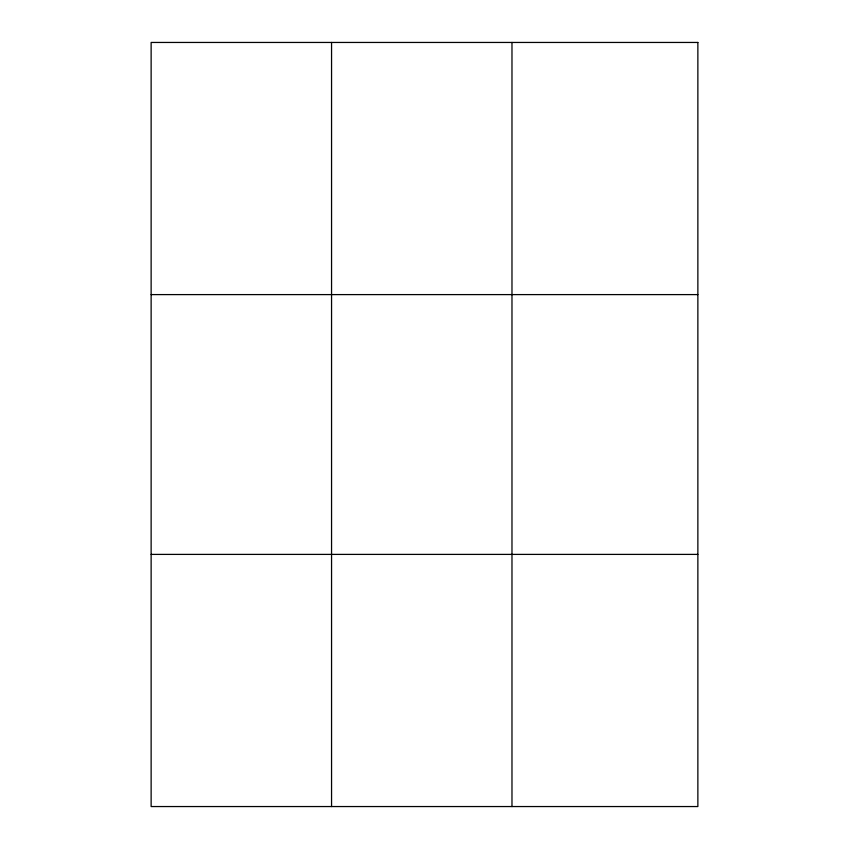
<?xml version="1.0" encoding="UTF-8"?>
<svg xmlns="http://www.w3.org/2000/svg" width="849" height="849" viewBox="0 0 849 849"><rect width="100%" height="100%" fill="white"/><g stroke="black" fill="none" stroke-linecap="round" stroke-linejoin="round"><path stroke-width="1.27" d="M151.133 294.603L697.867 294.603M151.133 554.397L697.867 554.397M511.979 42.45L511.979 806.55M331.556 42.45L331.556 806.55M697.867 42.45L697.867 806.55L151.133 806.55L151.133 42.45L697.867 42.45"/></g></svg>
